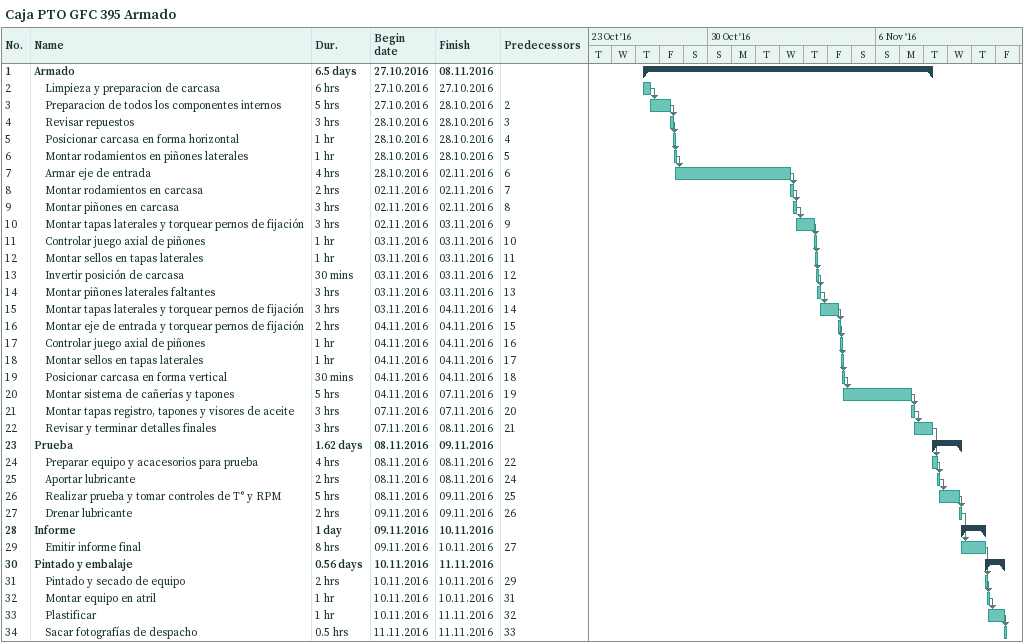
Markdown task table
Caja PTO GFC 395 Armado

| ID | Level | Task | Duration | Start | Finish | Predecessors |
|---|---|---|---|---|---|---|
| 1 | 1 | **Armado** | 6.5d | 2016-10-27 | 2016-11-08 |  |
| 2 | 2 | Limpieza y preparacion de carcasa | 6h | 2016-10-27 | 2016-10-27 |  |
| 3 | 2 | Preparacion de todos los componentes internos | 5h | 2016-10-27 | 2016-10-28 | 2 |
| 4 | 2 | Revisar repuestos | 3h | 2016-10-28 | 2016-10-28 | 3 |
| 5 | 2 | Posicionar carcasa en forma horizontal | 1h | 2016-10-28 | 2016-10-28 | 4 |
| 6 | 2 | Montar rodamientos en piñones laterales | 1h | 2016-10-28 | 2016-10-28 | 5 |
| 7 | 2 | Armar eje de entrada | 4h | 2016-10-28 | 2016-11-02 | 6 |
| 8 | 2 | Montar rodamientos en carcasa | 2h | 2016-11-02 | 2016-11-02 | 7 |
| 9 | 2 | Montar piñones en carcasa | 3h | 2016-11-02 | 2016-11-02 | 8 |
| 10 | 2 | Montar tapas laterales y torquear pernos de fijación | 3h | 2016-11-02 | 2016-11-03 | 9 |
| 11 | 2 | Controlar juego axial de piñones | 1h | 2016-11-03 | 2016-11-03 | 10 |
| 12 | 2 | Montar sellos en tapas laterales | 1h | 2016-11-03 | 2016-11-03 | 11 |
| 13 | 2 | Invertir posición de carcasa | 30min | 2016-11-03 | 2016-11-03 | 12 |
| 14 | 2 | Montar piñones laterales faltantes | 3h | 2016-11-03 | 2016-11-03 | 13 |
| 15 | 2 | Montar tapas laterales y torquear pernos de fijación | 3h | 2016-11-03 | 2016-11-04 | 14 |
| 16 | 2 | Montar eje de entrada y torquear pernos de fijación | 2h | 2016-11-04 | 2016-11-04 | 15 |
| 17 | 2 | Controlar juego axial de piñones | 1h | 2016-11-04 | 2016-11-04 | 16 |
| 18 | 2 | Montar sellos en tapas laterales | 1h | 2016-11-04 | 2016-11-04 | 17 |
| 19 | 2 | Posicionar carcasa en forma vertical | 30min | 2016-11-04 | 2016-11-04 | 18 |
| 20 | 2 | Montar sistema de cañerías y tapones | 5h | 2016-11-04 | 2016-11-07 | 19 |
| 21 | 2 | Montar tapas registro, tapones y visores de aceite | 3h | 2016-11-07 | 2016-11-07 | 20 |
| 22 | 2 | Revisar y terminar detalles finales | 3h | 2016-11-07 | 2016-11-08 | 21 |
| 23 | 1 | **Prueba** | 1.62d | 2016-11-08 | 2016-11-09 |  |
| 24 | 2 | Preparar equipo y acacesorios para prueba | 4h | 2016-11-08 | 2016-11-08 | 22 |
| 25 | 2 | Aportar lubricante | 2h | 2016-11-08 | 2016-11-08 | 24 |
| 26 | 2 | Realizar prueba y tomar controles de T° y RPM | 5h | 2016-11-08 | 2016-11-09 | 25 |
| 27 | 2 | Drenar lubricante | 2h | 2016-11-09 | 2016-11-09 | 26 |
| 28 | 1 | **Informe** | 1d | 2016-11-09 | 2016-11-10 |  |
| 29 | 2 | Emitir informe final | 8h | 2016-11-09 | 2016-11-10 | 27 |
| 30 | 1 | **Pintado y embalaje** | 0.56d | 2016-11-10 | 2016-11-11 |  |
| 31 | 2 | Pintado y secado de equipo | 2h | 2016-11-10 | 2016-11-10 | 29 |
| 32 | 2 | Montar equipo en atril | 1h | 2016-11-10 | 2016-11-10 | 31 |
| 33 | 2 | Plastificar | 1h | 2016-11-10 | 2016-11-11 | 32 |
| 34 | 2 | Sacar fotografías de despacho | 0.5h | 2016-11-11 | 2016-11-11 | 33 |
